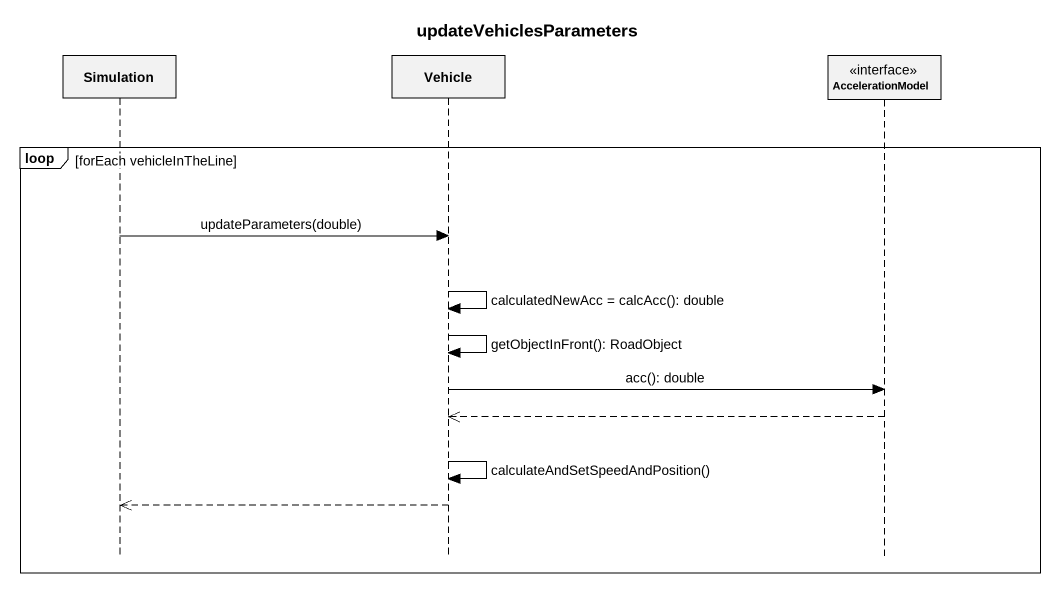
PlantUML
@startuml
title updateVehiclesParameters
hide footbox
participant Simulation
participant Vehicle
participant AccelerationModel <<interface>>

loop forEach vehicleInTheLine
  Simulation -> Vehicle : updateParameters(double)
  Vehicle -> Vehicle : calculatedNewAcc = calcAcc(): double
  Vehicle -> Vehicle : getObjectInFront(): RoadObject
  Vehicle -> AccelerationModel : acc(): double
  AccelerationModel -->> Vehicle
  Vehicle -> Vehicle : calculateAndSetSpeedAndPosition()
  Vehicle -->> Simulation
end
@enduml
